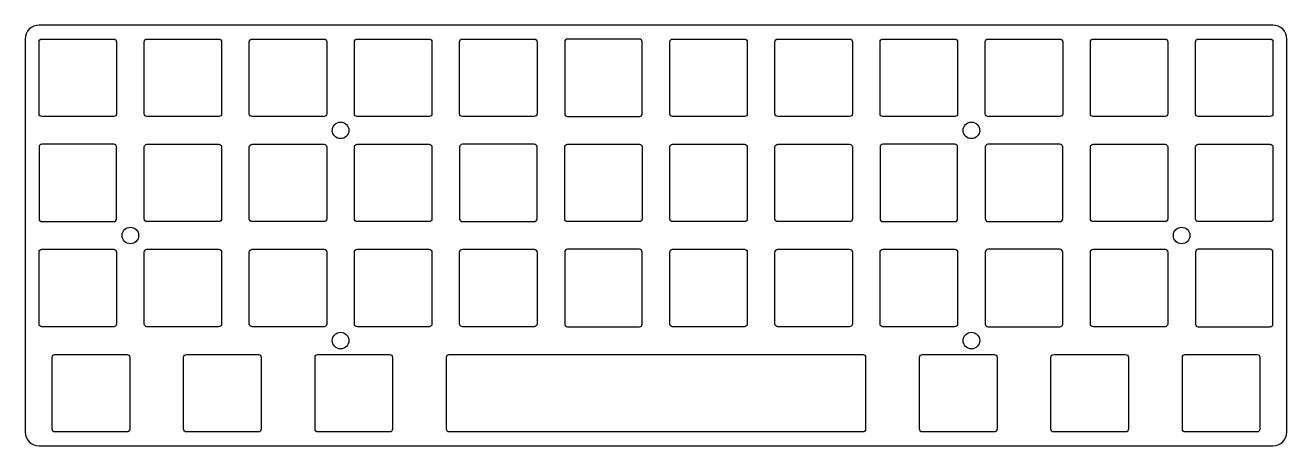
# Model space of a CAD drawing. Header units: millimetres. Extents: x 0 to 228, y -159 to -83.
import ezdxf

# ---------------------------------------------------------------- set-up
doc = ezdxf.new("R2010")
doc.units = ezdxf.units.MM
doc.layers.get('0').update_dxf_attribs({"linetype": 'CONTINUOUS'})

msp = doc.modelspace()

# ---------------------------------------------------------------- linework, layer by layer
for p, q in [((225.55, -83.27), (2.55, -83.27)), ((0.05, -85.77), (0.05, -156.77)), ((228.05, -156.77), (228.05, -85.77)), ((2.55, -159.27), (225.55, -159.27))]:
    msp.add_line(p, q)
for points in [[(2.55, -99.27), (2.55, -86.27, -0.414214), (3.05, -85.77), (16.05, -85.77, -0.414214), (16.55, -86.27), (16.55, -99.27, -0.414214), (16.05, -99.77), (3.05, -99.77, -0.414214)], [(35.05, -85.77, -0.414214), (35.55, -86.27), (35.55, -99.27, -0.414214), (35.05, -99.77), (22.05, -99.77, -0.414214), (21.55, -99.27), (21.55, -86.27, -0.414214), (22.05, -85.77)], [(54.05, -99.77), (41.05, -99.77, -0.414214), (40.55, -99.27), (40.55, -86.27, -0.414214), (41.05, -85.77), (54.05, -85.77, -0.414214), (54.55, -86.27), (54.55, -99.27, -0.414214)], [(73.05, -99.77), (60.05, -99.77, -0.414214), (59.55, -99.27), (59.55, -86.27, -0.414214), (60.05, -85.77), (73.05, -85.77, -0.414214), (73.55, -86.27), (73.55, -99.27, -0.414214)], [(92.05, -85.77, -0.414214), (92.55, -86.27), (92.55, -99.27, -0.414214), (92.05, -99.77), (79.05, -99.77, -0.414214), (78.55, -99.27), (78.55, -86.27, -0.414214), (79.05, -85.77)], [(111.55, -99.27), (111.55, -86.27, 0.414214), (111.05, -85.77), (98.05, -85.77, 0.414214), (97.55, -86.27), (97.55, -99.27, 0.414214), (98.05, -99.77), (111.05, -99.77, 0.414214)], [(116.55, -86.27, -0.414214), (117.05, -85.77), (130.05, -85.77, -0.414214), (130.55, -86.27), (130.55, -99.27, -0.414214), (130.05, -99.77), (117.05, -99.77, -0.414214), (116.55, -99.27)], [(136.05, -99.77, -0.414214), (135.55, -99.27), (135.55, -86.27, -0.414214), (136.05, -85.77), (149.05, -85.77, -0.414214), (149.55, -86.27), (149.55, -99.27, -0.414214), (149.05, -99.77)], [(155.05, -99.77, -0.414214), (154.55, -99.27), (154.55, -86.27, -0.414214), (155.05, -85.77), (168.05, -85.77, -0.414214), (168.55, -86.27), (168.55, -99.27, -0.414214), (168.05, -99.77)], [(174.05, -99.77, -0.414214), (173.55, -99.27), (173.55, -86.27, -0.414214), (174.05, -85.77), (187.05, -85.77, -0.414214), (187.55, -86.27), (187.55, -99.27, -0.414214), (187.05, -99.77)], [(192.55, -86.27, -0.414214), (193.05, -85.77), (206.05, -85.77, -0.414214), (206.55, -86.27), (206.55, -99.27, -0.414214), (206.05, -99.77), (193.05, -99.77, -0.414214), (192.55, -99.27)], [(225.05, -99.77), (212.05, -99.77, -0.414214), (211.55, -99.27), (211.55, -86.27, -0.414214), (212.05, -85.77), (225.05, -85.77, -0.414214), (225.55, -86.27), (225.55, -99.27, -0.414214)], [(16.05, -104.77), (3.05, -104.77, 0.414214), (2.55, -105.27), (2.55, -118.27, 0.414214), (3.05, -118.77), (16.05, -118.77, 0.414214), (16.55, -118.27), (16.55, -105.27, 0.414214)], [(21.55, -105.27, -0.414214), (22.05, -104.77), (35.05, -104.77, -0.414214), (35.55, -105.27), (35.55, -118.27, -0.414214), (35.05, -118.77), (22.05, -118.77, -0.414214), (21.55, -118.27)], [(41.05, -118.77, -0.414214), (40.55, -118.27), (40.55, -105.27, -0.414214), (41.05, -104.77), (54.05, -104.77, -0.414214), (54.55, -105.27), (54.55, -118.27, -0.414214), (54.05, -118.77)], [(73.55, -118.27, -0.414214), (73.05, -118.77), (60.05, -118.77, -0.414214), (59.55, -118.27), (59.55, -105.27, -0.414214), (60.05, -104.77), (73.05, -104.77, -0.414214), (73.55, -105.27)], [(92.55, -118.27), (92.55, -105.27, 0.414214), (92.05, -104.77), (79.05, -104.77, 0.414214), (78.55, -105.27), (78.55, -118.27, 0.414214), (79.05, -118.77), (92.05, -118.77, 0.414214)], [(111.55, -118.27, -0.414214), (111.05, -118.77), (98.05, -118.77, -0.414214), (97.55, -118.27), (97.55, -105.27, -0.414214), (98.05, -104.77), (111.05, -104.77, -0.414214), (111.55, -105.27)], [(116.55, -105.27, -0.414214), (117.05, -104.77), (130.05, -104.77, -0.414214), (130.55, -105.27), (130.55, -118.27, -0.414214), (130.05, -118.77), (117.05, -118.77, -0.414214), (116.55, -118.27)], [(135.55, -105.27, -0.414214), (136.05, -104.77), (149.05, -104.77, -0.414214), (149.55, -105.27), (149.55, -118.27, -0.414214), (149.05, -118.77), (136.05, -118.77, -0.414214), (135.55, -118.27)], [(168.05, -104.77), (155.05, -104.77, 0.414214), (154.55, -105.27), (154.55, -118.27, 0.414214), (155.05, -118.77), (168.05, -118.77, 0.414214), (168.55, -118.27), (168.55, -105.27, 0.414214)], [(187.05, -104.77), (174.05, -104.77, 0.414214), (173.55, -105.27), (173.55, -118.27, 0.414214), (174.05, -118.77), (187.05, -118.77, 0.414214), (187.55, -118.27), (187.55, -105.27, 0.414214)], [(206.55, -118.27, -0.414214), (206.05, -118.77), (193.05, -118.77, -0.414214), (192.55, -118.27), (192.55, -105.27, -0.414214), (193.05, -104.77), (206.05, -104.77, -0.414214), (206.55, -105.27)], [(225.05, -104.77, -0.414214), (225.55, -105.27), (225.55, -118.27, -0.414214), (225.05, -118.77), (212.05, -118.77, -0.414214), (211.55, -118.27), (211.55, -105.27, -0.414214), (212.05, -104.77)], [(2.55, -137.27), (2.55, -124.27, -0.414214), (3.05, -123.77), (16.05, -123.77, -0.414214), (16.55, -124.27), (16.55, -137.27, -0.414214), (16.05, -137.77), (3.05, -137.77, -0.414214)], [(21.55, -124.27, -0.414214), (22.05, -123.77), (35.05, -123.77, -0.414214), (35.55, -124.27), (35.55, -137.27, -0.414214), (35.05, -137.77), (22.05, -137.77, -0.414214), (21.55, -137.27)], [(54.05, -137.77), (41.05, -137.77, -0.414214), (40.55, -137.27), (40.55, -124.27, -0.414214), (41.05, -123.77), (54.05, -123.77, -0.414214), (54.55, -124.27), (54.55, -137.27, -0.414214)], [(73.05, -123.77, -0.414214), (73.55, -124.27), (73.55, -137.27, -0.414214), (73.05, -137.77), (60.05, -137.77, -0.414214), (59.55, -137.27), (59.55, -124.27, -0.414214), (60.05, -123.77)], [(92.55, -137.27, -0.414214), (92.05, -137.77), (79.05, -137.77, -0.414214), (78.55, -137.27), (78.55, -124.27, -0.414214), (79.05, -123.77), (92.05, -123.77, -0.414214), (92.55, -124.27)], [(111.05, -123.77), (98.05, -123.77, 0.414214), (97.55, -124.27), (97.55, -137.27, 0.414214), (98.05, -137.77), (111.05, -137.77, 0.414214), (111.55, -137.27), (111.55, -124.27, 0.414214)], [(117.05, -137.77, -0.414214), (116.55, -137.27), (116.55, -124.27, -0.414214), (117.05, -123.77), (130.05, -123.77, -0.414214), (130.55, -124.27), (130.55, -137.27, -0.414214), (130.05, -137.77)], [(149.05, -137.77), (136.05, -137.77, -0.414214), (135.55, -137.27), (135.55, -124.27, -0.414214), (136.05, -123.77), (149.05, -123.77, -0.414214), (149.55, -124.27), (149.55, -137.27, -0.414214)], [(168.05, -137.77), (155.05, -137.77, -0.414214), (154.55, -137.27), (154.55, -124.27, -0.414214), (155.05, -123.77), (168.05, -123.77, -0.414214), (168.55, -124.27), (168.55, -137.27, -0.414214)], [(187.55, -137.27), (187.55, -124.27, 0.414214), (187.05, -123.77), (174.05, -123.77, 0.414214), (173.55, -124.27), (173.55, -137.27, 0.414214), (174.05, -137.77), (187.05, -137.77, 0.414214)], [(192.55, -137.27), (192.55, -124.27, -0.414214), (193.05, -123.77), (206.05, -123.77, -0.414214), (206.55, -124.27), (206.55, -137.27, -0.414214), (206.05, -137.77), (193.05, -137.77, -0.414214)], [(225.55, -137.27), (225.55, -124.27, 0.414214), (225.05, -123.77), (212.05, -123.77, 0.414214), (211.55, -124.27), (211.55, -137.27, 0.414214), (212.05, -137.77), (225.05, -137.77, 0.414214)], [(4.93, -156.27), (4.93, -143.27, -0.414214), (5.43, -142.77), (18.43, -142.77, -0.414214), (18.93, -143.27), (18.93, -156.27, -0.414214), (18.43, -156.77), (5.43, -156.77, -0.414214)], [(28.68, -156.27), (28.68, -143.27, -0.414214), (29.18, -142.77), (42.18, -142.77, -0.414214), (42.68, -143.27), (42.68, -156.27, -0.414214), (42.18, -156.77), (29.18, -156.77, -0.414214)], [(52.43, -156.27), (52.43, -143.27, -0.414214), (52.93, -142.77), (65.93, -142.77, -0.414214), (66.43, -143.27), (66.43, -156.27, -0.414214), (65.93, -156.77), (52.93, -156.77, -0.414214)], [(76.18, -143.27, -0.414214), (76.68, -142.77), (77.74, -142.77), (83.74, -142.77), (86.18, -142.77), (89.68, -142.77), (99.11, -142.77), (99.18, -142.77), (101.61, -142.77), (105.11, -142.77), (107.55, -142.77), (107.61, -142.77), (120.49, -142.77), (120.55, -142.77), (122.99, -142.77), (126.49, -142.77), (128.93, -142.77), (128.99, -142.77), (138.43, -142.77), (141.93, -142.77), (144.36, -142.77), (150.36, -142.77), (151.43, -142.77, -0.414214), (151.93, -143.27), (151.93, -156.27, -0.414214), (151.43, -156.77), (76.68, -156.77, -0.414214), (76.18, -156.27)], [(161.68, -156.27), (161.68, -143.27, -0.414214), (162.18, -142.77), (175.18, -142.77, -0.414214), (175.68, -143.27), (175.68, -156.27, -0.414214), (175.18, -156.77), (162.18, -156.77, -0.414214)], [(185.43, -156.27), (185.43, -143.27, -0.414214), (185.93, -142.77), (198.93, -142.77, -0.414214), (199.43, -143.27), (199.43, -156.27, -0.414214), (198.93, -156.77), (185.93, -156.77, -0.414214)], [(209.18, -156.27), (209.18, -143.27, -0.414214), (209.68, -142.77), (222.68, -142.77, -0.414214), (223.18, -143.27), (223.18, -156.27, -0.414214), (222.68, -156.77), (209.68, -156.77, -0.414214)]]:
    msp.add_lwpolyline(points, format="xyb", close=True)
for centre in [(57.05, -102.27), (171.05, -102.27), (19.05, -121.27), (209.05, -121.27), (57.05, -140.27), (171.05, -140.27)]:
    msp.add_circle(centre, 1.5)
for points in [[(2.55, -83.27), (1.17, -83.27), (0.05, -84.39), (0.05, -85.77)], [(228.05, -85.77), (228.05, -84.39), (226.93, -83.27), (225.55, -83.27)], [(0.05, -156.77), (0.05, -158.15), (1.17, -159.27), (2.55, -159.27)], [(225.55, -159.27), (226.93, -159.27), (228.05, -158.15), (228.05, -156.77)]]:
    msp.add_open_spline(points, degree=3)

doc.saveas('drawing.dxf')
